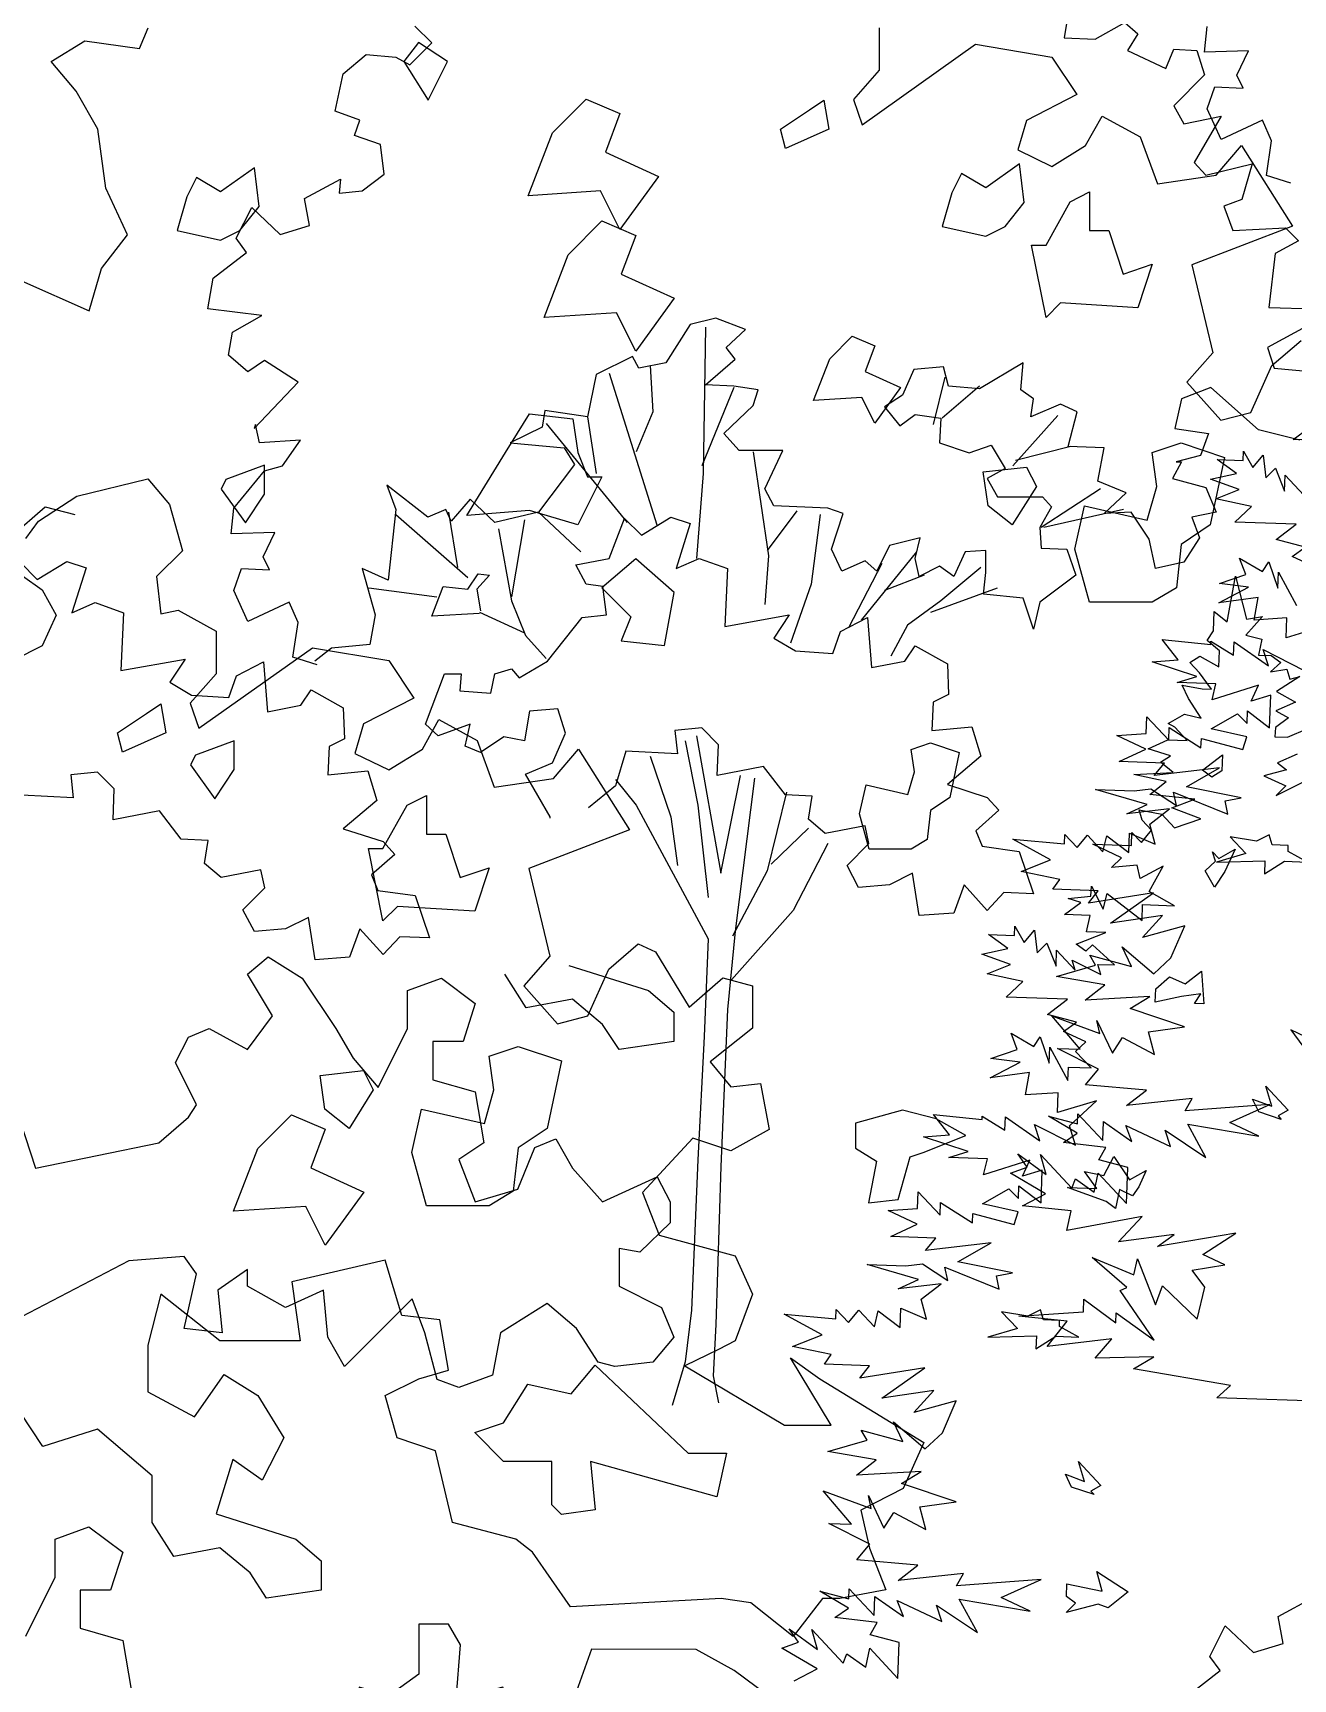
# Model space of a CAD drawing. Header units: inches. Extents: x -11 to 128, y 7 to 56.
# Drawn here: x 60.525 to 60.989, y 22.511 to 23.117 of the extents above; entities that cross this region are included whole.
import ezdxf

# ---------------------------------------------------------------- set-up
doc = ezdxf.new("R2010")
doc.units = ezdxf.units.IN
doc.header["$MEASUREMENT"] = 0
doc.layers.add('CAY', color=94, linetype='Continuous')
doc.layers.add('CAY-3', color=61, linetype='Continuous')
picture_1 = doc.add_image_def('image1.jpg', size_in_pixel=(1680, 1093))

# ---------------------------------------------------------------- blocks, each defined once
blk = doc.blocks.new('A$C76451831')
at = {"layer": 'CAY'}
for p, q in [((3271.7, 1644.8), (3278.8, 1661.9)), ((3878.4, 1661.9), (3878.4, 1627.1)), ((3199.2, 1634.2), (3226.9, 1651.3)), ((3226.9, 1651.3), (3271.7, 1644.8)), ((3864.3, 1582.3), (3957.4, 1648.4)), ((3957.4, 1648.4), (4019.9, 1637.7)), ((4019.9, 1637.7), (4040.5, 1607.1)), ((3219.8, 1610), (3199.2, 1634.2)), ((3878.4, 1627.1), (3857.2, 1602.9)), ((3237.5, 1578.7), (3219.8, 1610)), ((3857.2, 1602.9), (3864.3, 1582.3)), ((4040.5, 1607.1), (3999.3, 1585.8)), ((3999.3, 1585.8), (3992.2, 1561.6)), ((4047.6, 1565.2), (4061.2, 1589.4)), ((4061.2, 1589.4), (4092.4, 1572.3)), ((3244, 1530.4), (3237.5, 1578.7)), ((4092.4, 1572.3), (4106.6, 1533.9)), ((3992.2, 1561.6), (4019.9, 1548.1)), ((4019.9, 1548.1), (4047.6, 1565.2)), ((4154.9, 1541), (4175.6, 1565.2)), ((4175.6, 1565.2), (4217.4, 1499.1)), ((4106.6, 1533.9), (4154.9, 1541)), ((3261.7, 1492), (3244, 1530.4)), ((3240.4, 1464.3), (3261.7, 1492)), ((4217.4, 1499.1), (4134.9, 1467.3)), ((3230.4, 1429.5), (3240.4, 1464.3)), ((4134.9, 1467.3), (4152, 1395.3)), ((3175, 1454.3), (3230.4, 1429.5)), ((4200.3, 1384.7), (4224.5, 1405.3)), ((4152, 1395.3), (4130.8, 1371.1)), ((4183.2, 1346.3), (4200.3, 1384.7)), ((4130.8, 1371.1), (4158.5, 1339.9)), ((4158.5, 1339.9), (4183.2, 1346.3)), ((3915.1, 501.1), (3898, 463.3)), ((3898, 463.3), (3863.2, 445.6)), ((3863.2, 445.6), (3870.3, 414.4)), ((3870.3, 414.4), (3883.8, 380.2)), ((3883.8, 380.2), (3846.1, 373.1)), ((3831.9, 373.1), (3807.8, 341.8)), ((3846.1, 373.1), (3831.9, 373.1))]:
    blk.add_line(p, q, dxfattribs=at)
for points in [[(4216, 1534.3), (4196, 1540.6), (4200.2, 1569.1), (4192.8, 1586), (4159, 1570.1), (4147.4, 1595.5), (4153.8, 1613.4), (4177, 1612.3), (4171.7, 1622.9), (4181.2, 1642.9), (4145.3, 1641.9), (4147.4, 1663)], [(4130.6, 1851.7), (4158, 1872.8), (4149.6, 1884.4), (4162.2, 1909.7), (4185.4, 1887.6), (4209.7, 1895), (4205.5, 1917.1), (4235, 1933)], [(530, 749.3), (509.9, 755.6), (514.2, 784.1), (506.8, 800.9), (473, 785.1), (461.4, 810.4), (467.7, 828.4), (490.9, 827.3), (485.7, 837.9), (495.2, 857.9), (459.3, 856.8), (461.4, 877.9), (486.7, 908.5), (501.5, 912.7), (516.3, 933.8), (482.5, 931.7), (479.3, 946.5), (478.3, 943.3), (514.2, 981.3), (486.7, 999.2), (473, 989.7), (457.2, 1003.4), (460.4, 1022.4), (484.6, 1036.1), (440.3, 1041.4), (444.5, 1066.7), (472, 1087.8), (463.5, 1099.4), (476.2, 1124.7), (499.4, 1102.6), (523.6, 1110), (519.4, 1132.1), (549, 1147.9), (547.9, 1136.3), (566.9, 1138.4), (584.8, 1152.1), (581.7, 1176.4), (560.6, 1183.8), (564.8, 1196.4), (544.7, 1203.8), (551.1, 1234.4), (570.1, 1250.2), (594.3, 1248.1), (605.9, 1241.8), (623.8, 1259.7), (610.1, 1273.4)], [(1147, 1290.3), (1142.7, 1263.9), (1168.1, 1262.9), (1192.3, 1276.6), (1202.9, 1267.1), (1194.4, 1253.4), (1226.1, 1238.6), (1232.4, 1254.5), (1251.4, 1253.4), (1257.7, 1233.4), (1232.4, 1208), (1240.8, 1193.3), (1271.4, 1199.6), (1249.3, 1161.6), (1258.8, 1151.1), (1296.7, 1160.6), (1288.3, 1131.1), (1273.5, 1125.8), (1280.9, 1105.7), (1324.2, 1107.9), (1334.7, 1097.3), (1315.7, 1086.8), (1310.4, 1042.5), (1347.4, 1041.4)], [(1344.2, 1028.7), (1309.4, 1009.8), (1314.7, 992.9), (1347.4, 989.7)], [(1335.8, 933.8), (1302, 942.3), (1263, 977.1), (1238.7, 967.6), (1233.4, 943.3), (1260.9, 939.1), (1254.5, 921.2), (1234.5, 915.9), (1238.7, 915.9), (1231.3, 902.2), (1258.8, 894.8), (1267.2, 874.8), (1247.2, 870.5), (1253.5, 853.7)], [(1366.6, 144.6), (1267.9, 148.1), (1279.1, 158.1), (1199.4, 171.8), (1216.1, 181.6), (1168, 180.6), (1181.7, 196.4), (1128.5, 190.1), (1145, 210.9), (1105.3, 215), (1158.5, 218.6), (1158.8, 229), (1184.9, 209.5), (1185.2, 217.6), (1216.5, 195.2), (1188.5, 236.1), (1194, 238.6), (1165.5, 263.2), (1199.8, 248.8), (1202.6, 261.9), (1217.6, 224.2), (1223.1, 239.9), (1251.6, 212.6), (1257.9, 238.7), (1247.6, 252.6), (1274.4, 257.1), (1256.2, 265.5), (1283.5, 283.1), (1219.2, 272.2), (1232.7, 282.1), (1187.2, 276), (1206.5, 296.7), (1144.9, 285.2), (1148.2, 301.4), (1108.5, 305.5), (1127.4, 315.3), (1098.5, 332.2), (1112.3, 337.1), (1104.5, 348.3), (1127.9, 331.1), (1123.1, 347.6), (1148.9, 320), (1151.8, 327.6), (1167.3, 316.6), (1170.6, 332.4), (1193.7, 307.5), (1194.8, 337), (1171, 343.2), (1176.8, 353.5), (1142, 357.4), (1153.2, 365.2), (1129.6, 379.1), (1153.4, 372.9), (1153.7, 381), (1174.2, 359), (1174.8, 374.8), (1198.2, 358.2), (1193.2, 371.5), (1229.8, 354.3), (1225.3, 367.6), (1258.9, 345.2), (1244, 372.4), (1302.2, 362.7), (1278.5, 373.9), (1311.2, 388.7), (1241.7, 383.4), (1247.5, 393.6), (1193.8, 387.8), (1210.1, 400.4), (1160, 404.8), (1170.8, 417.6), (1137, 434.6), (1155.6, 434), (1132.5, 461.5), (1171.9, 447), (1169.5, 457.5), (1182.2, 430.8), (1190.3, 443.7), (1216.6, 429.6), (1211.8, 448.3), (1241.4, 452.3), (1196.6, 467.5), (1212.8, 477.3), (1159.7, 474.2), (1176, 486.8), (1136.3, 493.6), (1168.4, 502.9), (1163.7, 511.2), (1197.8, 501.9), (1190.2, 518), (1216.2, 495.8), (1230.2, 508.9), (1241.6, 535.3), (1206.8, 525.6), (1223.3, 543.6), (1180.5, 537.4), (1215.8, 562.4), (1162.5, 553.9), (1170.5, 564), (1133.4, 565.3), (1139.1, 573.3), (1107.2, 579.8), (1131.5, 589.4), (1100.4, 606.4), (1142.9, 602.6), (1143.1, 610.3), (1153.2, 599.5), (1161.7, 609.7), (1174.4, 596.1), (1177.5, 609.1), (1195.6, 595.3), (1196.2, 611.2), (1217.2, 602.3), (1212.8, 618.8), (1229.1, 631.3), (1194, 627.1), (1210.6, 634.7), (1168.4, 647.1), (1200.1, 646), (1213.8, 647.7), (1234.6, 633.9), (1232.3, 644.8), (1276.9, 627), (1274.6, 637.9), (1287.8, 640.2), (1242.8, 649.4), (1270.1, 664.8), (1216.4, 658.5), (1224.9, 668.7), (1187.8, 670), (1209.5, 680.1), (1185.8, 691.3), (1209.9, 693.2), (1210.4, 706.8), (1228.3, 687.6), (1228.7, 698), (1254.8, 681.2), (1255.1, 688.9), (1289.2, 680), (1292.3, 690.3), (1263.1, 696.8), (1284.8, 709.2), (1292.7, 701.2), (1293, 711.6), (1311.1, 697.8), (1312.1, 724.6), (1296, 719.7), (1301.9, 732.6), (1263.9, 720.8), (1267.1, 733.8), (1235.4, 734.9), (1251.4, 739.8), (1214.7, 752), (1236, 753.5), (1223, 770.3), (1262.8, 766.2), (1262.9, 768.9), (1281.5, 757.4), (1281.9, 768.2), (1310.2, 748.6), (1305.7, 761.9), (1339.5, 744.9)], [(1356.7, 781.5), (1324.6, 771.7), (1325.2, 788), (1298.4, 786.2), (1301.7, 804.7), (1269.4, 800.4), (1293.9, 813.1), (1270, 816.2), (1291.5, 823.6), (1286.5, 837), (1305.2, 825.9), (1310.4, 833.9), (1317.9, 812.3), (1318.3, 825.4), (1333.2, 798.2)], [(1347.9, 829.8), (1329.6, 838.2), (1340.3, 846), (1316.5, 852.2), (1332.8, 864.8), (1282.6, 866.6), (1296.2, 879.2), (1266.9, 885.7), (1286.2, 893.2), (1262.5, 901.7), (1284, 906.4), (1268.1, 917.8), (1289.3, 917.1), (1289.6, 924.8), (1297.3, 911.4), (1305.8, 921.5), (1307.9, 902.9), (1315.9, 910.7), (1323.4, 891.9), (1323.8, 905), (1339.1, 888.6)], [(1351.5, 933.5), (1330.3, 934.3), (1343.8, 944.2)], [(3808.5, 305.5), (3827.4, 315.3), (3798.5, 332.2), (3812.3, 337.1), (3804.5, 348.3), (3827.9, 331.1), (3823.1, 347.6), (3848.9, 320), (3851.8, 327.6), (3867.3, 316.6), (3870.6, 332.4), (3893.7, 307.5), (3894.8, 337), (3871, 343.2), (3876.8, 353.5), (3842, 357.4), (3853.2, 365.2), (3829.6, 379.1), (3853.4, 372.9), (3853.7, 381), (3874.2, 359), (3874.8, 374.8), (3898.2, 358.2), (3893.2, 371.5), (3929.8, 354.3), (3925.3, 367.6), (3958.9, 345.2), (3944, 372.4), (4002.2, 362.7), (3978.5, 373.9), (4011.2, 388.7), (3941.7, 383.4), (3947.5, 393.6), (3893.8, 387.8), (3910.1, 400.4), (3860, 404.8), (3870.8, 417.6), (3837, 434.6), (3855.6, 434), (3832.5, 461.5), (3871.9, 447), (3869.5, 457.5), (3882.2, 430.8), (3890.3, 443.7), (3916.6, 429.6), (3911.8, 448.3), (3941.4, 452.3), (3896.6, 467.5), (3912.8, 477.3), (3859.7, 474.2), (3876, 486.8), (3836.3, 493.6), (3868.4, 502.9), (3863.7, 511.2), (3897.8, 501.9), (3890.2, 518), (3916.2, 495.8), (3930.2, 508.9), (3941.6, 535.3), (3906.8, 525.6), (3923.3, 543.6), (3880.5, 537.4), (3915.8, 562.4), (3862.5, 553.9), (3870.5, 564), (3833.4, 565.3), (3839.1, 573.3), (3807.2, 579.8), (3831.5, 589.4), (3800.4, 606.4), (3842.9, 602.6), (3843.1, 610.3), (3853.2, 599.5), (3861.7, 609.7), (3874.4, 596.1), (3877.5, 609.1), (3895.6, 595.3), (3896.2, 611.2), (3917.2, 602.3), (3912.8, 618.8), (3929.1, 631.3), (3894, 627.1), (3910.6, 634.7), (3868.4, 647.1), (3900.1, 646), (3913.8, 647.7), (3934.6, 633.9), (3932.3, 644.8), (3976.9, 627), (3974.6, 637.9), (3987.8, 640.2), (3942.8, 649.4), (3970.1, 664.8), (3916.4, 658.5), (3924.9, 668.7), (3887.8, 670), (3909.5, 680.1), (3885.8, 691.3), (3909.9, 693.2), (3910.4, 706.8), (3928.3, 687.6), (3928.7, 698), (3954.8, 681.2), (3955.1, 688.9), (3989.2, 680), (3992.3, 690.3), (3963.1, 696.8), (3984.8, 709.2), (3992.7, 701.2), (3993, 711.6), (4011.1, 697.8), (4012.1, 724.6), (3996, 719.7), (4001.9, 732.6), (3963.9, 720.8), (3967.1, 733.8), (3935.4, 734.9), (3951.4, 739.8), (3914.7, 752), (3936, 753.5), (3923, 770.3), (3962.8, 766.2), (3962.9, 768.9), (3981.5, 757.4), (3981.9, 768.2), (4010.2, 748.6), (4005.7, 761.9), (4039.5, 744.9), (4034.6, 760.9), (4056.7, 781.5), (4024.6, 771.7), (4025.2, 788), (3998.4, 786.2), (4001.7, 804.7), (3969.4, 800.4), (3993.9, 813.1), (3970, 816.2), (3991.5, 823.6), (3986.5, 837), (4005.2, 825.9), (4010.4, 833.9), (4017.9, 812.3), (4018.3, 825.4), (4033.2, 798.2), (4033.6, 809), (4052.2, 808.4), (4039.5, 822), (4047.9, 829.8), (4029.6, 838.2), (4040.3, 846), (4016.5, 852.2), (4032.8, 864.8), (3982.6, 866.6), (3996.2, 879.2), (3966.9, 885.7), (3986.2, 893.2), (3962.5, 901.7), (3984, 906.4), (3968.1, 917.8), (3989.3, 917.1), (3989.6, 924.8), (3997.3, 911.4), (4005.8, 921.5), (4007.9, 902.9), (4015.9, 910.7), (4023.4, 891.9), (4023.8, 905), (4039.1, 888.6), (4036.7, 896.9), (4060.3, 885.2), (4057.8, 893.4), (4071.4, 892.9), (4053.4, 909.4), (4047.8, 904.2), (4039.8, 909.9), (4064.2, 919.5), (4048.4, 920), (4051.5, 933.5), (4030.3, 934.3), (4043.8, 944.2), (4033.4, 947.3), (4052.1, 949.4), (4052.4, 957.5), (4062.1, 938.6), (4065.3, 951.6), (4094, 929.3), (4094.4, 942.4), (4120.7, 941.5), (4099.8, 953.1), (4111.4, 974), (4092.5, 963.8), (4090.1, 974.8), (4068.8, 972.8), (4077.2, 980.7), (4053.6, 991.9), (4085.3, 990.8), (4085.6, 1001.7), (4093.5, 993.3), (4101.6, 1003.4), (4094.2, 1011.8), (4091.7, 1020.1), (4110.2, 1016.7), (4120.7, 1005.5), (4142.2, 1012.9), (4118.5, 1021.8), (4137.3, 1028.9), (4100.3, 1032.9), (4113.8, 1043.3), (4087.3, 1049.2), (4119.5, 1050.8), (4109, 1059.4), (4117.3, 1064.5), (4098.9, 1070.1), (4115, 1077.7), (4130.9, 1077.2), (4120.8, 1088), (4115.5, 1090.9), (4128.9, 1098.6), (4142.4, 1095.4), (4132.1, 1111.6), (4127, 1122.6), (4143.2, 1119.4), (4150.9, 1119.1), (4141, 1132.6), (4133.1, 1141), (4141.4, 1146.2), (4157, 1137.5), (4157.5, 1150.6), (4147.3, 1159.1), (4152.6, 1167.1), (4153.1, 1182.9), (4163.7, 1174.4), (4170.5, 1211.8), (4179.7, 1176.6), (4192.9, 1178.8), (4179.2, 1163.4), (4192.2, 1160.3), (4189.5, 1147.2), (4199.9, 1146.8), (4207.9, 1141.1), (4199.4, 1133.3), (4212.7, 1135.5), (4215.1, 1127.3), (4223.3, 1129.7), (4204.3, 1117.2), (4219.9, 1108.5), (4203.8, 1101.4), (4214, 1095.6), (4203.3, 1087.8), (4203, 1080.1), (4213.4, 1079.7), (4230, 1086.9)], [(4221.1, 1065.9), (4205, 1058.7), (4212.5, 1053), (4193.8, 1048.2), (4212, 1039.9), (4204.1, 1032), (4228.5, 1044.3)], [(4234.2, 831), (4215.9, 839.8), (4225.9, 826.3)], [(1253.5, 853.7), (1240.8, 833.6), (1217.6, 828.4), (1212.4, 852.6), (1197.6, 874.8), (1175.4, 873.7), (1193.4, 890.6), (1170.2, 900.1), (1175.4, 927.5), (1145.9, 928.6), (1153.3, 957), (1139.6, 963.4), (1115.3, 952.8), (1117.4, 967.6), (1106.9, 975), (1109, 997.1), (1073.1, 976), (1047.8, 978.1), (1043.6, 993.9), (1019.3, 991.8), (1009.9, 970.7), (995.1, 961.2), (1007.7, 945.4), (1020.4, 954.9), (1041.5, 951.8), (1040.4, 931.7), (1064.7, 923.3), (1082.6, 929.6), (1094.2, 910.6), (1079.5, 902.2), (1087.9, 887.4), (1124.8, 887.4), (1132.2, 879), (1122.7, 862.1), (1123.8, 845.2), (1144.9, 844.2), (1152.2, 823.1), (1122.7, 800.9), (1117.4, 778.8), (1109, 804.1), (1076.3, 807.3), (1078.4, 825.2), (1078.4, 843.1), (1061.5, 842.1), (1052, 822), (1040.4, 830.5), (1023.6, 822), (1020.4, 836.8), (1024.6, 853.7), (999.3, 847.3), (988.8, 826.2), (979.3, 834.7), (960.3, 826.2), (951.8, 844.2), (961.3, 873.7), (948.7, 877.9), (904.4, 880), (897, 893.7), (911.8, 925.4), (875.9, 925.4), (863.3, 939.1), (887.5, 962.3), (891.7, 975), (871.7, 978.1), (848.5, 979.2), (872.7, 1000.3), (865.4, 1009.8), (881.2, 1024.5), (856.9, 1034), (835.8, 1028.7), (815.8, 997.1), (793.6, 992.9), (788.4, 1002.4), (758.8, 987.6), (751.5, 952.8), (716.7, 958.1), (714.5, 944.4), (688.2, 931.7), (732.5, 927.5), (740.9, 913.8), (711.4, 874.8), (675.5, 866.3), (655.5, 885.3), (639.7, 867.4), (635.4, 876.9), (620.7, 870.5), (586.9, 896.9), (594.3, 876.9), (588, 818.9), (566.9, 828.4), (577.4, 790.4), (573.2, 766.1), (541.6, 763), (527.9, 752.4)], [(848.5, 1026.6), (846.4, 906.4), (841.1, 836.8)], [(769.4, 988.7), (808.4, 864.2)], [(803.1, 995), (805.2, 957), (791.5, 924.3)], [(871.7, 977.1), (845.3, 912.7)], [(1044.7, 985.5), (1035.2, 946.5)], [(1073.1, 978.1), (1042.6, 951.8)], [(717.7, 947.5), (784.2, 866.3)], [(751.5, 952.8), (758.8, 906.4)], [(1137.5, 953.9), (1100.6, 912.7)], [(887.5, 924.3), (900.2, 838.9), (897, 798.8)], [(1148, 928.6), (1102.7, 917)], [(1172.3, 893.7), (1123.8, 862.1)], [(594.3, 872.7), (653.4, 821)], [(634.4, 741.9), (648.1, 741.9), (647, 728.2), (672.4, 726.1), (675.5, 741.9), (689.2, 746.1), (695.6, 738.7), (718.8, 752.4), (747.2, 788.3), (767.3, 790.4), (764.1, 813.6), (750.4, 815.7), (742, 831.5), (769.4, 836.8), (782, 869.5), (795.8, 855.8), (820, 870.5), (835.8, 865.3), (824.2, 828.4), (843.2, 836.8), (866.4, 828.4), (864.3, 780.9), (917, 790.4), (904.4, 771.4), (922.3, 760.9), (952.9, 758.7), (959.2, 776.7), (981.4, 788.3), (984.5, 747.1), (1012, 752.4), (1020.4, 765.1), (1046.8, 750.3), (1047.8, 725), (1035.2, 718.7), (1034.1, 695.5), (1066.8, 698.6), (1074.2, 674.4), (1046.8, 651.2), (1079.5, 640.6), (1089, 630.1), (1070, 613.2), (1075.2, 600.5), (1105.8, 596.3), (1117.4, 561.5), (1093.2, 562.6), (1079.5, 547.8), (1060.5, 568.9), (1052, 545.7), (1023.6, 543.6), (1018.3, 578.4), (999.3, 568.9), (974, 566.8), (964.5, 584.7), (982.4, 602.7), (979.3, 617.4), (946.6, 611.1), (932.9, 622.7), (936, 641.7), (913.9, 642.7), (895.9, 665.9), (858, 658.6), (859, 683.9), (845.3, 697.6), (823.2, 695.5), (825.3, 676.5), (783.1, 678.6), (774.7, 650.1), (752.5, 632.2)], [(637.6, 874.8), (644.9, 829.4)], [(699.8, 868.4), (689.2, 805.2)], [(711.4, 874.8), (746.2, 842.1)], [(923.4, 875.8), (899.1, 843.1)], [(942.4, 872.7), (935, 815.7), (918.1, 767.2)], [(1191.3, 876.9), (1125.9, 862.1)], [(678.7, 861.1), (689.2, 802), (700.8, 773.5), (717.7, 754.5)], [(1021.5, 842.1), (976.1, 786.2)], [(662.9, 791.4), (623.8, 789.3), (633.3, 813.6), (653.4, 811.5), (661.8, 824.1), (671.3, 823.1), (660.8, 811.5), (663.9, 793.6)], [(993, 832.6), (965.6, 779.8)], [(1074.2, 829.4), (1041.5, 802), (1014.1, 782), (1000.4, 756.6)], [(572.2, 812.5), (628.1, 805.2)], [(1027.8, 823.1), (995.1, 810.4)], [(1033.1, 792.5), (1087.9, 812.5)], [(662.9, 792.5), (699.8, 775.6)], [(720.9, 623.7), (720.9, 624.8), (700.8, 659.6), (723, 669.1), (733.5, 693.4), (727.2, 713.4), (704, 711.3), (699.8, 687), (682.9, 690.2), (663.9, 677.5), (651.3, 682.8), (655.5, 700.7), (629.1, 691.2), (618.6, 700.7), (634.4, 741.9)], [(841.1, 691.2), (861.1, 578.4), (877, 658.6)], [(831.6, 687), (842.2, 634.3), (850.6, 558.4)], [(803.1, 674.4), (820, 624.8), (825.3, 584.7)], [(774.7, 655.4), (791.5, 634.3), (850.6, 524.6), (847.4, 444.5), (842.2, 343.2), (836.9, 219.8), (831.6, 177.6), (821.1, 141.8)], [(888.6, 656.4), (872.7, 530.9), (866.4, 466.6), (861.1, 337.9), (856.9, 208.2), (854.8, 166), (859, 143.9)], [(914.9, 644.8), (899.1, 580.5), (870.6, 526.7)], [(932.9, 615.3), (902.3, 585.8)], [(948.7, 602.7), (920.2, 547.8), (869.6, 490.9)]]:
    blk.add_lwpolyline(points, dxfattribs=at)
for points in [[(3524.3, 1634.1), (3500.5, 1649.9), (3488.6, 1634.1), (3508.4, 1602.4)], [(3821.2, 1594.5), (3833.1, 1602.4), (3837, 1578.6), (3801.4, 1562.8), (3797.4, 1578.6)], [(3369.9, 1515.3), (3365.9, 1547), (3338.2, 1527.2), (3318.4, 1539), (3310.5, 1523.2), (3302.6, 1495.5), (3338.2, 1487.6), (3354, 1495.5)], [(4035, 1519.2), (4050.8, 1527.2), (4050.8, 1495.5), (4066.6, 1495.5), (4078.5, 1459.8), (4102.3, 1467.8), (4090.4, 1432.1), (4027.1, 1436.1), (4015.2, 1424.2), (4003.3, 1483.6), (4015.2, 1483.6)], [(3623.3, 1475.7), (3651, 1503.4), (3678.7, 1491.5), (3666.8, 1459.8), (3710.3, 1440), (3678.7, 1396.5), (3662.8, 1428.1), (3603.5, 1424.2)], [(3837.8, 1390.3), (3856.3, 1408.8), (3874.8, 1400.9), (3866.9, 1379.8), (3895.9, 1366.6), (3874.8, 1337.5), (3864.2, 1358.6), (3824.6, 1356)], [(3571.8, 1313.3), (3591.6, 1345), (3627.2, 1341), (3631.2, 1313.3), (3639.1, 1293.5), (3651, 1293.5), (3631.2, 1253.9), (3591.6, 1265.8), (3540.1, 1261.8)], [(4038.9, 1234.1), (4046.9, 1269.7), (4098.3, 1257.8), (4106.2, 1285.6), (4102.3, 1313.3), (4126, 1321.2), (4161.7, 1309.3), (4149.8, 1253.9), (4126, 1238), (4122.1, 1202.4), (4102.3, 1190.5), (4050.8, 1190.5)], [(3342.6, 1291.2), (3338.7, 1283.3), (3358.5, 1255.6), (3374.3, 1279.3), (3374.3, 1303.1)], [(3967.7, 1269.7), (3963.7, 1297.4), (3999.3, 1301.4), (4007.3, 1285.6), (3987.5, 1253.9)], [(3702.4, 1154.9), (3710.3, 1198.4), (3678.7, 1226.2), (3651, 1202.4), (3674.7, 1178.6), (3666.8, 1158.8)], [(722.8, 1185.8), (750.5, 1213.5), (778.2, 1201.7), (766.3, 1170), (809.9, 1150.2), (778.2, 1106.6), (762.4, 1138.3), (703, 1134.3)], [(1109.9, 1128.8), (1106, 1160.5), (1078.3, 1140.7), (1058.5, 1152.6), (1050.5, 1136.7), (1042.6, 1109), (1078.3, 1101.1), (1094.1, 1109)], [(3862.3, 1017), (3867.6, 1040.8), (3901.9, 1032.9), (3907.2, 1051.4), (3904.5, 1069.8), (3920.4, 1075.1), (3944.1, 1067.2), (3936.2, 1030.2), (3920.4, 1019.7), (3917.7, 995.9), (3904.5, 988), (3870.2, 988)], [(4143.6, 1052.7), (4159.9, 1065.3), (4159.5, 1052.2), (4151.1, 1047)], [(4145.7, 970.1), (4154.1, 978), (4151.7, 985.8), (4156.9, 980.2), (4170.4, 987.9), (4162, 969.6), (4153.4, 956.7)], [(4144.6, 860.9), (4136.9, 861.2), (4142.2, 869.2), (4126.3, 867), (4104.8, 862.3), (4105.2, 873.2), (4116.4, 883.2), (4129.3, 877.3), (4142.8, 887.7)], [(4208.2, 766.2), (4189.8, 772.3), (4184.7, 782.9), (4200.4, 776.9), (4195.5, 793.4), (4213.9, 773.7), (4205.6, 769)], [(4064.6, 698.7), (4032.9, 710.2), (4056.9, 709.4), (4046.9, 723.3), (4062.7, 720.1), (4070.9, 735.6), (4083.8, 716.6), (4097.3, 724.3), (4091.3, 710.9), (4086.1, 703.4), (4075.4, 708.7), (4072.1, 693)], [(1313.2, 601.7), (1310.8, 609.9), (1300.2, 604.8), (1278.6, 608.3), (1291.7, 594.7), (1267.4, 587.4), (1307.3, 588.7), (1306.9, 577.9), (1323.2, 588.2), (1342.2, 587.5), (1326.2, 596.2), (1326.3, 601.2)], [(4013.2, 601.7), (4010.8, 609.9), (4000.2, 604.8), (3978.6, 608.3), (3991.7, 594.7), (3967.4, 587.4), (4007.3, 588.7), (4006.9, 577.9), (4023.2, 588.2), (4042.2, 587.5), (4026.2, 596.2), (4026.3, 601.2)], [(4054.6, 458.4), (4036.2, 464.5), (4031.1, 475.1), (4046.8, 469.1), (4041.9, 485.6), (4060.3, 465.9), (4052, 461.2)], [(4032, 374.8), (4032.4, 385.2), (4061.2, 379.2), (4056.8, 395.2), (4082.5, 378.5), (4066.1, 365.4), (4058.1, 368.4), (4031.6, 361.7), (4039.5, 369.1)], [(1037.6, 376.9), (1009.9, 384), (971.5, 373.4), (971.5, 352.7), (988.6, 342.1), (982.2, 307.9), (1006.3, 310.8), (1016.4, 345.6), (1027, 349.2), (1061.8, 363.3)]]:
    blk.add_lwpolyline(points, close=True, dxfattribs=at)
at = {"layer": 'CAY-3'}
for p, q in [((3220.2, 1277.6), (3278.5, 1291.8)), ((3278.5, 1291.8), (3296.2, 1270.6)), ((3188.9, 1257), (3220.2, 1277.6)), ((3296.2, 1270.6), (3306.9, 1232.8)), ((3166.6, 1244.7), (3194.3, 1268.9)), ((3178.3, 1242.8), (3188.9, 1257)), ((3194.3, 1268.9), (3218.5, 1262.4)), ((3306.9, 1232.8), (3285.6, 1211.6)), ((3285.6, 1211.6), (3289.2, 1180.9)), ((3289.2, 1180.9), (3303.3, 1183.9)), ((3303.3, 1183.9), (3334.6, 1166.8)), ((3334.6, 1166.8), (3334.6, 1131.9)), ((3320.4, 1087.1), (3413.6, 1153.2)), ((3413.6, 1153.2), (3476.1, 1142.6)), ((3476.1, 1142.6), (3496.7, 1111.9)), ((3334.6, 1131.9), (3313.3, 1107.8)), ((3313.3, 1107.8), (3320.4, 1087.1)), ((3496.7, 1111.9), (3455.4, 1090.7)), ((3503.8, 1070), (3517.3, 1094.2)), ((3517.3, 1094.2), (3548.6, 1077.1)), ((3455.4, 1090.7), (3448.4, 1066.5)), ((3476.1, 1052.9), (3503.8, 1070)), ((3548.6, 1077.1), (3562.7, 1038.8)), ((3611.1, 1045.8), (3631.7, 1070)), ((3631.7, 1070), (3673.6, 1003.9)), ((3448.4, 1066.5), (3476.1, 1052.9)), ((3562.7, 1038.8), (3611.1, 1045.8)), ((3673.6, 1003.9), (3591, 972.1)), ((3591, 972.1), (3608.1, 900.1)), ((3656.5, 889.5), (3680.7, 910.2)), ((3680.7, 910.2), (3694.8, 903.7)), ((3608.1, 900.1), (3586.9, 875.9)), ((3694.8, 903.7), (3722.5, 858.3)), ((3639.4, 851.2), (3656.5, 889.5)), ((3722.5, 858.3), (3750.2, 882.4)), ((3750.2, 882.4), (3774.4, 875.9)), ((3586.9, 875.9), (3614.6, 844.7)), ((3774.4, 875.9), (3774.4, 841.1)), ((3614.6, 844.7), (3639.4, 851.2)), ((3774.4, 841.1), (3739.6, 813.4)), ((3739.6, 813.4), (3756.7, 792.8)), ((3756.7, 792.8), (3780.9, 795.7)), ((3780.9, 795.7), (3788, 758)), ((3788, 758), (3756.7, 740.3)), ((3725.5, 750.9), (3684.2, 706.1)), ((3756.7, 740.3), (3725.5, 750.9)), ((3684.2, 706.1), (3697.8, 671.3)), ((3697.8, 671.3), (3760.3, 654.2)), ((3473.1, 650.6), (3396.5, 632.9)), ((3486.7, 605.2), (3473.1, 650.6)), ((3760.3, 654.2), (3774.4, 622.9)), ((3289.2, 622.9), (3278.5, 581)), ((3337.5, 584.6), (3289.2, 622.9)), ((3396.5, 632.9), (3403.5, 584.6)), ((3774.4, 622.9), (3760.3, 584.6)), ((3517.9, 601.7), (3486.7, 605.2)), ((3525, 560.4), (3517.9, 601.7)), ((3278.5, 581), (3278.5, 542.7)), ((3403.5, 584.6), (3337.5, 584.6)), ((3760.3, 584.6), (3746.7, 577.5)), ((3746.7, 577.5), (3719, 563.9)), ((3839, 515.2), (3805.7, 570.4)), ((3805.7, 570.4), (3829.8, 553.3)), ((3316.9, 522), (3341, 556.8)), ((3341, 556.8), (3368.8, 539.7)), ((3500.8, 553.3), (3525, 560.4)), ((3719, 563.9), (3800.7, 515.2)), ((3278.5, 542.7), (3316.9, 522)), ((3473.1, 539.7), (3500.8, 553.3)), ((3829.8, 553.3), (3915.1, 501.1)), ((3192.5, 497.8), (3164.8, 539.7)), ((3368.8, 539.7), (3390, 504.9)), ((3483.1, 504.9), (3473.1, 539.7)), ((3800.7, 515.2), (3839, 515.2)), ((472.7, 495.7), (489.8, 509.9)), ((489.8, 509.9), (517.5, 492.2)), ((736.2, 502.8), (801.7, 482.1)), ((3237.3, 512), (3192.5, 497.8)), ((3282.1, 473.7), (3237.3, 512)), ((3390, 504.9), (3372.3, 470.1)), ((3514.4, 494.3), (3483.1, 504.9)), ((493.3, 461.5), (472.7, 495.7)), ((517.5, 492.2), (545.2, 450.9)), ((604.1, 482.1), (631.9, 492.2)), ((631.9, 492.2), (659.6, 471.5)), ((701.4, 468), (683.7, 495.7)), ((3348.1, 487.2), (3334.6, 442.4)), ((3372.3, 470.1), (3348.1, 487.2)), ((3528.5, 435.3), (3514.4, 494.3)), ((604.1, 450.9), (604.1, 482.1)), ((739.2, 475.1), (701.4, 468)), ((763.9, 454.4), (739.2, 475.1)), ((801.7, 482.1), (822.3, 464.4)), ((3282.1, 435.3), (3282.1, 473.7)), ((472.7, 433.8), (493.3, 461.5)), ((659.6, 471.5), (649.5, 440.3)), ((822.3, 464.4), (822.3, 440.3)), ((424.3, 443.8), (441.4, 450.9)), ((441.4, 450.9), (472.7, 433.8)), ((545.2, 450.9), (559.3, 426.7)), ((580, 402.5), (604.1, 450.9)), ((777.5, 433.8), (763.9, 454.4)), ((413.7, 423.2), (424.3, 443.8)), ((624.8, 440.3), (624.8, 409)), ((649.5, 440.3), (624.8, 440.3)), ((822.3, 440.3), (777.5, 433.8)), ((3299.8, 407.6), (3282.1, 435.3)), ((3334.6, 442.4), (3400, 421.8)), ((3580.4, 421.8), (3528.5, 435.3)), ((430.8, 388.4), (413.7, 423.2)), ((559.3, 426.7), (580, 402.5)), ((3202.5, 421.8), (3230.2, 431.8)), ((3202.5, 390.5), (3202.5, 421.8)), ((3230.2, 431.8), (3257.9, 411.1)), ((3400, 421.8), (3420.6, 404.1)), ((3594, 411.1), (3580.4, 421.8)), ((624.8, 409), (659.6, 399)), ((3257.9, 411.1), (3247.9, 379.9)), ((3337.5, 414.7), (3299.8, 407.6)), ((3362.3, 394), (3337.5, 414.7)), ((3625.2, 366.3), (3594, 411.1)), ((659.6, 399), (666.6, 357.1)), ((3375.8, 373.4), (3362.3, 394)), ((3420.6, 404.1), (3420.6, 379.9)), ((281.8, 388.3), (298.9, 336.4)), ((400.1, 357.1), (424.3, 378.3)), ((424.3, 378.3), (430.8, 388.4)), ((3178.3, 342.1), (3202.5, 390.5)), ((3223.1, 379.9), (3223.1, 348.6)), ((3247.9, 379.9), (3223.1, 379.9)), ((3420.6, 379.9), (3375.8, 373.4)), ((3748.8, 373.1), (3625.2, 366.3)), ((3773, 369.5), (3748.8, 373.1)), ((3807.8, 341.8), (3773, 369.5)), ((298.9, 336.4), (400.1, 357.1)), ((666.6, 357.1), (646, 343.5)), ((694.4, 319.3), (708.5, 353.5)), ((708.5, 353.5), (725.6, 360.6)), ((725.6, 360.6), (739.2, 336.4)), ((646, 343.5), (659.6, 308.7)), ((3223.1, 348.6), (3257.9, 338.6)), ((3257.9, 338.6), (3265, 296.7)), ((739.2, 336.4), (763.9, 308.7)), ((763.9, 308.7), (808.7, 329.4)), ((808.7, 329.4), (819.4, 308.7)), ((659.6, 308.7), (694.4, 319.3)), ((819.4, 308.7), (819.4, 291.6)), ((819.4, 291.6), (794.6, 267.4)), ((794.6, 267.4), (777.5, 270.4)), ((777.5, 270.4), (777.5, 239.7)), ((375.4, 260.4), (274.7, 207.8)), ((420.8, 263.9), (375.4, 260.4)), ((430.8, 249.7), (420.8, 263.9)), ((420.8, 204.9), (430.8, 249.7)), ((472.7, 253.3), (448.5, 236.2)), ((472.7, 239.7), (472.7, 253.3)), ((448.5, 236.2), (452, 201.4)), ((503.9, 222), (472.7, 239.7)), ((535.2, 236.2), (503.9, 222)), ((538.7, 197.8), (535.2, 236.2)), ((777.5, 239.7), (812.3, 222)), ((607.7, 229.1), (583.5, 204.9)), ((618.3, 201.4), (607.7, 229.1)), ((718.5, 225.5), (680.2, 201.4)), ((742.7, 204.9), (718.5, 225.5)), ((812.3, 222), (822.3, 197.8)), ((452, 201.4), (420.8, 204.9)), ((583.5, 204.9), (552.3, 173.6)), ((760.4, 177.2), (742.7, 204.9)), ((552.3, 173.6), (538.7, 197.8)), ((628.3, 163), (618.3, 201.4)), ((680.2, 201.4), (673.7, 166.6)), ((822.3, 197.8), (805.2, 177.2)), ((774, 173.6), (760.4, 177.2)), ((805.2, 177.2), (774, 173.6)), ((646, 156.5), (628.3, 163)), ((673.7, 166.6), (646, 156.5))]:
    blk.add_line(p, q, dxfattribs=at)
for points in [[(6921.7, 744.4), (6937.8, 733), (6949.2, 712.2), (6937.8, 687), (6914.6, 675.2)], [(286.5, 833.3), (300.3, 819.5), (324.5, 834.3), (340.3, 829), (328.7, 792.1), (347.7, 800.6), (370.9, 792.1), (368.8, 744.7), (421.5, 754.2), (408.9, 735.2), (426.8, 724.6), (457.4, 722.5), (463.7, 740.4), (485.9, 752), (489, 710.9), (516.5, 716.2), (524.9, 728.8), (551.3, 714.1), (552.3, 688.8), (539.7, 682.4), (538.6, 659.2), (571.3, 662.4), (578.7, 638.1), (551.3, 614.9), (584, 604.4), (593.5, 593.8), (574.5, 577), (579.7, 564.3), (610.3, 560.1), (621.9, 525.3), (597.7, 526.3), (584, 511.6), (565, 532.7), (556.5, 509.5), (528.1, 507.4), (522.8, 542.2), (503.8, 532.7), (478.5, 530.6), (469, 548.5), (486.9, 566.4), (483.8, 581.2), (451.1, 574.9), (437.4, 586.5), (440.5, 605.4), (418.4, 606.5), (400.5, 629.7), (362.5, 622.3), (363.5, 647.6), (349.8, 661.3), (327.7, 659.2), (329.8, 640.3), (287.6, 642.4)]]:
    blk.add_lwpolyline(points, dxfattribs=at)
for points in [[(3277.4, 1099.3), (3289.2, 1107.2), (3293.2, 1083.5), (3257.6, 1067.6), (3253.6, 1083.5)], [(3491.1, 1024.1), (3507, 1032), (3507, 1000.3), (3522.8, 1000.3), (3534.7, 964.7), (3558.4, 972.6), (3546.6, 936.9), (3483.2, 940.9), (3471.3, 929), (3459.5, 988.4), (3471.3, 988.4)], [(3495.1, 738.9), (3503, 774.6), (3554.5, 762.7), (3562.4, 790.4), (3558.4, 818.1), (3582.2, 826), (3617.8, 814.2), (3605.9, 758.7), (3582.2, 742.9), (3578.2, 707.2), (3558.4, 695.3), (3507, 695.3)], [(3423.8, 774.6), (3419.9, 802.3), (3455.5, 806.2), (3463.4, 790.4), (3443.6, 758.7)], [(430.1, 675.3), (426.1, 667.3), (445.9, 639.6), (461.7, 663.4), (461.7, 687.1)], [(3570.3, 517.1), (3590.1, 548.8), (3625.7, 540.9), (3645.5, 564.6), (3721.6, 492.2), (3753.2, 492.2), (3745.3, 456.6), (3641.6, 485.4), (3645.5, 445.8), (3617.8, 441.9), (3609.9, 449.8), (3609.9, 485.4), (3570.3, 485.4), (3546.6, 509.2)], [(481.1, 352.5), (508.8, 380.2), (536.5, 368.3), (524.6, 336.6), (568.2, 316.8), (536.5, 273.3), (520.7, 305), (461.3, 301)], [(3535, 335), (3525, 352.1), (3500.8, 352.1), (3500.8, 310.9), (3476.1, 293.2), (3451.9, 300.2), (3462.5, 259), (3503.8, 255.4), (3517.9, 224.1), (3490.2, 207), (3490.2, 175.8), (3503.8, 161.6), (3538.6, 144.5), (3556.3, 172.2), (3545.6, 210), (3594, 220.6), (3614.6, 241.3), (3580.4, 265.4), (3569.8, 300.2), (3531.5, 290.2)], [(3728.2, 331.2), (3642.3, 331.5), (3628.8, 293.2), (3741.7, 255.1), (3752.3, 286.4), (3787.1, 293.5), (3759.4, 314.1)]]:
    blk.add_lwpolyline(points, close=True, dxfattribs=at)

msp = doc.modelspace()

# ---------------------------------------------------------------- block references
at = {"layer": 'CAY', "xscale": 0.0004489089019145984, "yscale": 0.0004489089019145984, "zscale": 0.0004489089019145984}
for p in [(57.4138, 22.58311), (60.39163, 22.54812), (59.0954, 22.37316), (59.0954, 21.67334)]:
    msp.add_blockref('A$C76451831', p, dxfattribs=at)

# ---------------------------------------------------------------- pictures from other files: only their frames are drawn
image = msp.add_image(picture_1, insert=(12.49661, 7.37723), size_in_units=(74.4025, 48.40591))
image.dxf.flags = 6

doc.saveas('drawing.dxf')
